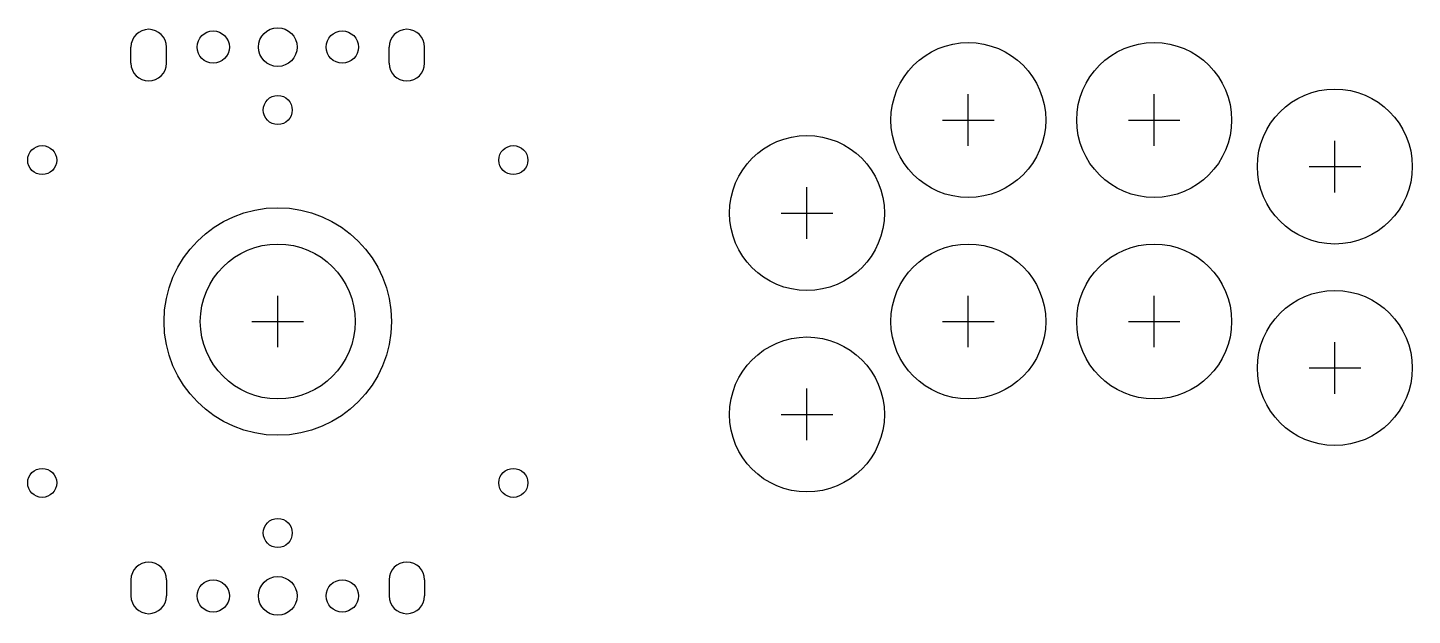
# Model space of a CAD drawing. Header units: millimetres. Extents: x -39 to 176, y -46 to 46.
import ezdxf

# ---------------------------------------------------------------- set-up
doc = ezdxf.new("R2010")
doc.units = ezdxf.units.MM
for name, color, linetype in [('BUTTONS', 1, 'Continuous'), ('GL_PLATE_HOLES', 2, 'Continuous'), ('JOYSTICK_BORE_24', 5, 'Continuous'), ('JOYSTICK_BORE_35.25', 3, 'Continuous'), ('REFERENCE', 8, 'Continuous')]:
    doc.layers.add(name, color=color, linetype=linetype)

msp = doc.modelspace()

# ---------------------------------------------------------------- linework, layer by layer
at = {"layer": 'BUTTONS'}
for centre in [(107, 31.2), (135.8, 31.2), (163.8, 24), (82, 16.8), (107, 0), (135.8, 0), (163.8, -7.2), (82, -14.4)]:
    msp.add_circle(centre, 12, dxfattribs=at)
at = {"layer": 'GL_PLATE_HOLES'}
for p, q in [((-22.75, 40), (-22.75, 42.5)), ((-17.25, 40), (-17.25, 42.5)), ((17.25, 40), (17.25, 42.5)), ((22.75, 40), (22.75, 42.5)), ((-22.75, -40), (-22.75, -42.5)), ((-17.25, -40), (-17.25, -42.5)), ((17.25, -40), (17.25, -42.5)), ((22.75, -40), (22.75, -42.5))]:
    msp.add_line(p, q, dxfattribs=at)
for centre, radius in [((0, 42.5), 3), ((-10, 42.5), 2.5), ((10, 42.5), 2.5), ((0, 32.75), 2.25), ((-36.5, 25), 2.25), ((36.5, 25), 2.25), ((-36.5, -25), 2.25), ((36.5, -25), 2.25), ((0, -32.75), 2.25), ((-10, -42.5), 2.5), ((0, -42.5), 3), ((10, -42.5), 2.5)]:
    msp.add_circle(centre, radius, dxfattribs=at)
for centre, start, end in [((-20, 42.5), 0, 180), ((20, 42.5), 0, 180), ((-20, 40), 180, 360), ((20, 40), 180, 360), ((-20, -40), 0, 180), ((20, -40), 0, 180), ((-20, -42.5), -180, 0), ((20, -42.5), -180, 0)]:
    msp.add_arc(centre, 2.75, start, end, dxfattribs=at)
at = {"layer": 'JOYSTICK_BORE_24'}
msp.add_circle((0, 0), 12, dxfattribs=at)
at = {"layer": 'JOYSTICK_BORE_35.25'}
msp.add_circle((0, 0), 17.62, dxfattribs=at)
at = {"layer": 'REFERENCE'}
for p, q in [((107, 27.2), (107, 35.2)), ((135.8, 27.2), (135.8, 35.2)), ((103, 31.2), (111, 31.2)), ((131.8, 31.2), (139.8, 31.2)), ((163.8, 20), (163.8, 28)), ((159.8, 24), (167.8, 24)), ((82, 12.8), (82, 20.8)), ((78, 16.8), (86, 16.8)), ((0, -4), (0, 4)), ((107, -4), (107, 4)), ((135.8, -4), (135.8, 4)), ((-4, 0), (4, 0)), ((103, 0), (111, 0)), ((131.8, 0), (139.8, 0)), ((163.8, -11.2), (163.8, -3.2)), ((159.8, -7.2), (167.8, -7.2)), ((82, -18.4), (82, -10.4)), ((78, -14.4), (86, -14.4))]:
    msp.add_line(p, q, dxfattribs=at)

doc.saveas('drawing.dxf')
